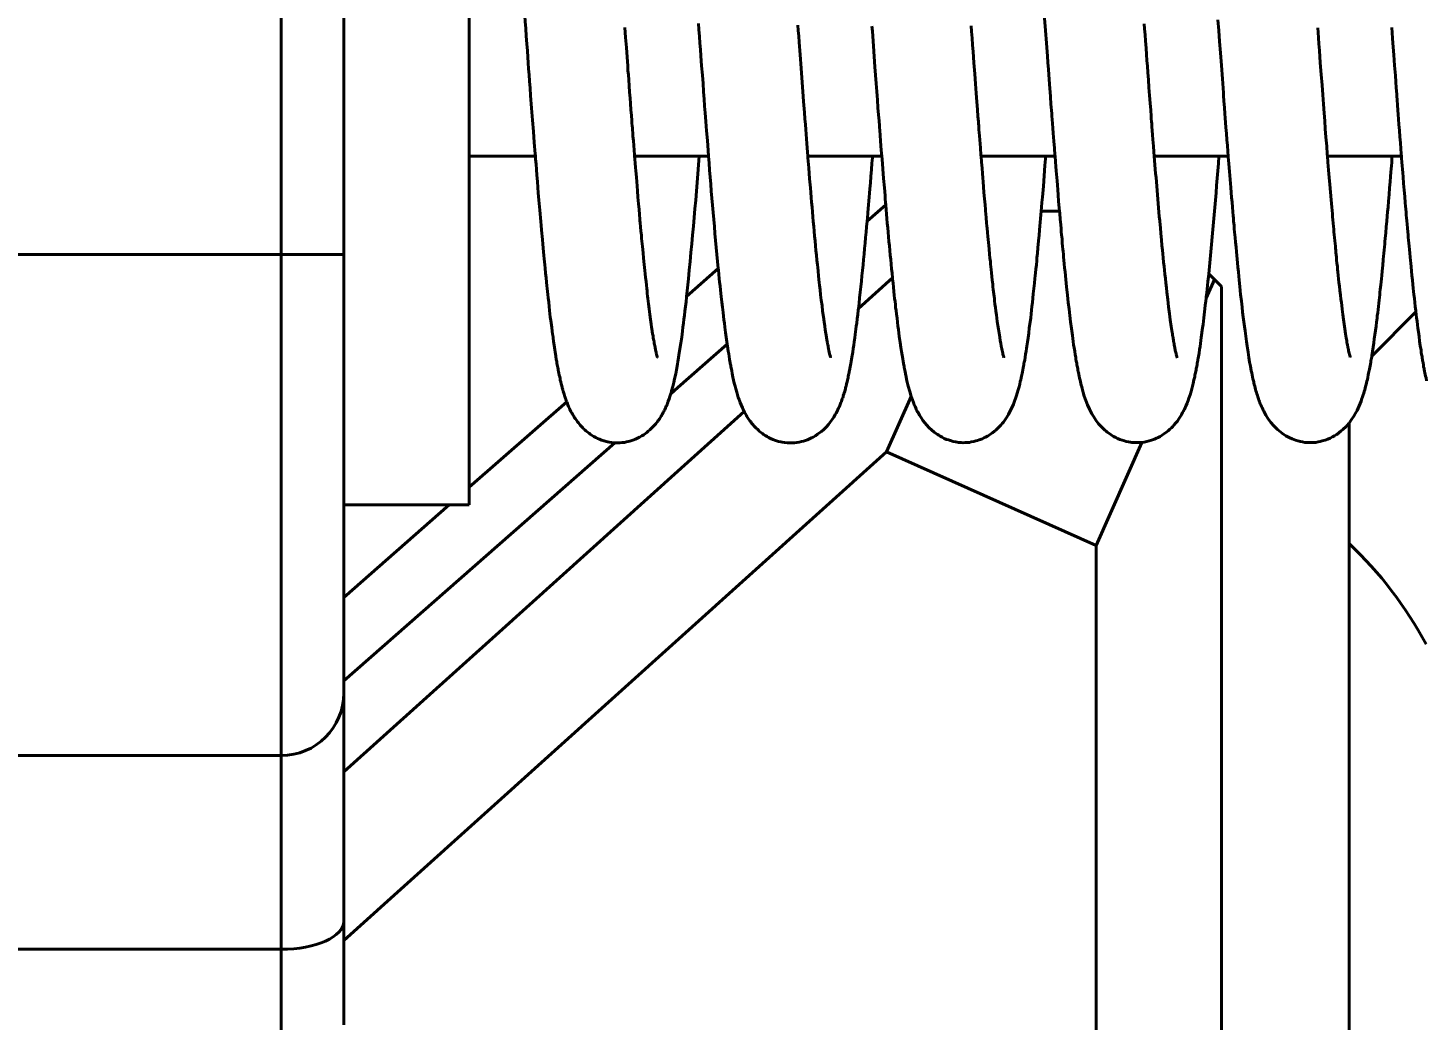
# Model space of a CAD drawing. Header units: millimetres. Extents: x 15 to 415, y 5 to 292.
# Drawn here: x 109.21 to 120.37, y 54.22 to 62.14 of the extents above; entities that cross this region are included whole.
import ezdxf

# ---------------------------------------------------------------- set-up
doc = ezdxf.new("R2010")
doc.units = ezdxf.units.MM
doc.layers.add('Annotations', color=7, linetype='Continuous')
doc.layers.add('Geometries', color=7, linetype='Continuous')
doc.styles.add('Shapr4', font='txt', dxfattribs={"height": 3.3495})
doc.dimstyles.new('ISO-25', dxfattribs={"dimtxt": 2.5, "dimasz": 2.5, "dimexe": 1.25, "dimexo": 0.625, "dimtad": 1, "dimtxsty": 'Standard', "dimcen": 2.5, "dimadec": 0, "dimazin": 0, "dimtfac": 1, "dimtmove": 0, "dimatfit": 3, "dimfxl": 1, "dimarcsym": 0})

# ---------------------------------------------------------------- blocks, each defined once
blk = doc.blocks.new('*D4')
at = {"layer": 'Annotations', "color": 0, "linetype": 'Continuous', "lineweight": 15}
for p, q in [((105.528, 147.764), (154.763, 147.764)), ((153.513, 145.264), (153.513, 25.74)), ((88.385, 23.24), (154.763, 23.24))]:
    blk.add_line(p, q, dxfattribs=at)
at = {"layer": 'Annotations', "color": 0}
for points in [[(153.929, 145.264), (153.096, 145.264), (153.513, 147.764)], [(153.096, 25.74), (153.929, 25.74), (153.513, 23.24)]]:
    blk.add_solid(points, dxfattribs=at)
at = {"layer": 'Defpoints', "color": 0}
for p in [(104.903, 147.764), (87.76, 23.24), (153.513, 23.24)]:
    blk.add_point(p, dxfattribs=at)
at = {"layer": 'Annotations', "color": 0, "lineweight": 15, "insert": (150.819, 80.807), "char_height": 3.3495, "attachment_point": 5, "rotation": 90, "style": 'Shapr4'}
blk.add_mtext('\\A1;124,52', dxfattribs=at)

msp = doc.modelspace()

# ---------------------------------------------------------------- linework, layer by layer
at = {"layer": 'Geometries', "linetype": 'Continuous', "lineweight": 40}
for p, q in [((111.234, 64.332), (111.234, 60.332)), ((111.734, 60.332), (111.734, 64.332)), ((112.734, 63.547), (112.734, 61.117)), ((112.734, 61.117), (113.263, 61.117)), ((112.734, 61.117), (112.734, 58.473)), ((114.055, 61.117), (114.571, 61.117)), ((114.571, 61.117), (114.645, 61.117)), ((115.438, 61.117), (115.954, 61.117)), ((115.954, 61.117), (116.028, 61.117)), ((116.821, 61.117), (117.337, 61.117)), ((117.337, 61.117), (117.411, 61.117)), ((118.203, 61.117), (118.72, 61.117)), ((118.72, 61.117), (118.794, 61.117)), ((119.586, 61.117), (120.103, 61.117)), ((120.103, 61.117), (120.177, 61.117)), ((115.911, 60.596), (116.06, 60.727)), ((117.301, 60.677), (117.447, 60.677)), ((111.234, 60.332), (108.234, 60.331)), ((111.234, 60.332), (111.234, 56.332)), ((111.234, 60.332), (111.734, 60.332)), ((111.734, 58.332), (111.734, 60.332)), ((114.723, 60.219), (114.47, 59.997)), ((118.638, 60.178), (118.684, 60.132)), ((115.842, 59.9), (116.114, 60.144)), ((118.684, 60.132), (118.617, 59.982)), ((118.684, 60.132), (118.74, 60.077)), ((118.74, 60.077), (118.74, 46.56)), ((119.94, 59.52), (120.292, 59.873)), ((114.794, 59.616), (114.401, 59.27)), ((114.343, 59.22), (114.401, 59.27)), ((113.513, 59.156), (112.734, 58.473)), ((116.066, 58.756), (116.263, 59.199)), ((114.401, 58.602), (114.93, 59.078)), ((119.759, 58.025), (119.759, 58.986)), ((111.734, 56.929), (113.897, 58.828)), ((118.105, 58.832), (117.74, 58.01)), ((116.066, 58.756), (111.734, 54.855)), ((117.74, 58.01), (116.066, 58.756)), ((114.401, 58.602), (112.975, 57.318)), ((112.734, 58.473), (112.734, 58.332)), ((111.734, 58.332), (112.574, 58.332)), ((112.574, 58.332), (111.734, 57.595)), ((111.734, 57.595), (111.734, 58.332)), ((112.574, 58.332), (112.734, 58.332)), ((117.74, 46.974), (117.74, 58.01)), ((119.759, 53.418), (119.759, 58.025)), ((111.734, 56.929), (111.734, 57.595)), ((111.734, 56.201), (112.975, 57.318)), ((111.734, 56.832), (111.734, 56.929)), ((111.734, 56.201), (111.734, 56.832)), ((107.734, 56.332), (111.234, 56.332)), ((111.234, 56.332), (111.234, 54.786)), ((111.734, 55.01), (111.734, 56.201)), ((111.734, 54.855), (111.734, 55.01)), ((111.734, 54.182), (111.734, 54.855)), ((111.234, 54.786), (108.022, 54.786)), ((111.234, 54.786), (111.234, 53.682))]:
    msp.add_line(p, q, dxfattribs=at)
at = {"layer": 'Geometries', "linetype": 'Continuous', "lineweight": 40, "flags": 128}
for points in [[(117.308, 62.488), (117.31, 62.465), (117.313, 62.424), (117.316, 62.385), (117.319, 62.348), (117.32, 62.329), (117.321, 62.317), (117.322, 62.308), (117.323, 62.294), (117.324, 62.274), (117.326, 62.249), (117.328, 62.217), (117.335, 62.119), (117.343, 62.018), (117.351, 61.914), (117.354, 61.864)], [(113.175, 62.278), (113.176, 62.261), (113.178, 62.237), (113.182, 62.191), (113.186, 62.136), (113.19, 62.073), (113.195, 62.013), (113.199, 61.957), (113.203, 61.906), (113.206, 61.861), (113.209, 61.814), (113.213, 61.766), (113.217, 61.715), (113.221, 61.659), (113.225, 61.6), (113.233, 61.499), (113.24, 61.404), (113.247, 61.313), (113.254, 61.225), (113.261, 61.136), (113.263, 61.117)], [(114.565, 62.176), (114.569, 62.127), (114.573, 62.072), (114.577, 62.019), (114.581, 61.967), (114.584, 61.918), (114.59, 61.837), (114.596, 61.762), (114.601, 61.695), (114.606, 61.633), (114.608, 61.597)], [(118.203, 61.117), (118.201, 61.15), (118.197, 61.196), (118.193, 61.249), (118.19, 61.286), (118.187, 61.321), (118.185, 61.349), (118.183, 61.373), (118.182, 61.392), (118.18, 61.413), (118.179, 61.436), (118.175, 61.483), (118.171, 61.538), (118.166, 61.599), (118.161, 61.665), (118.157, 61.726), (118.152, 61.783), (118.149, 61.834), (118.145, 61.88), (118.142, 61.927), (118.138, 61.978), (118.134, 62.036), (118.13, 62.084), (118.126, 62.132), (118.124, 62.171)], [(118.712, 62.203), (118.718, 62.12), (118.725, 62.032), (118.731, 61.94), (118.739, 61.84), (118.747, 61.734), (118.755, 61.621), (118.757, 61.597)], [(114.055, 61.117), (114.054, 61.127), (114.051, 61.163), (114.048, 61.2), (114.045, 61.238), (114.042, 61.275), (114.04, 61.302), (114.039, 61.323), (114.037, 61.341), (114.036, 61.359), (114.034, 61.379), (114.033, 61.402), (114.03, 61.441), (114.026, 61.486), (114.022, 61.537), (114.019, 61.58), (114.015, 61.627), (114.012, 61.677), (114.008, 61.725), (114.005, 61.765), (114.002, 61.8), (114, 61.836), (113.995, 61.906), (113.989, 61.983), (113.983, 62.062), (113.977, 62.142)], [(115.438, 61.117), (115.433, 61.183), (115.43, 61.218), (115.427, 61.254), (115.424, 61.291), (115.421, 61.328), (115.418, 61.369), (115.414, 61.415), (115.411, 61.465), (115.404, 61.552), (115.398, 61.631), (115.392, 61.705), (115.384, 61.819), (115.376, 61.926), (115.368, 62.027), (115.365, 62.073), (115.362, 62.118), (115.359, 62.162)], [(115.95, 62.153), (115.953, 62.113), (115.956, 62.073), (115.962, 61.994), (115.968, 61.911), (115.974, 61.828), (115.979, 61.762), (115.984, 61.696), (115.989, 61.631), (115.991, 61.597)], [(116.753, 62.001), (116.753, 62.004), (116.749, 62.059), (116.745, 62.111), (116.742, 62.156)], [(119.586, 61.117), (119.585, 61.133), (119.58, 61.195), (119.574, 61.267), (119.569, 61.334), (119.564, 61.397), (119.56, 61.46), (119.554, 61.53), (119.548, 61.605), (119.543, 61.684), (119.536, 61.769), (119.529, 61.861), (119.522, 61.96), (119.518, 62.013), (119.515, 62.061), (119.511, 62.104), (119.509, 62.141)], [(120.099, 62.143), (120.102, 62.101), (120.106, 62.059), (120.109, 62.018), (120.115, 61.926), (120.122, 61.841), (120.128, 61.759), (120.131, 61.71), (120.135, 61.661), (120.139, 61.612), (120.14, 61.596)], [(116.8, 61.376), (116.799, 61.393), (116.796, 61.434), (116.792, 61.488), (116.787, 61.549), (116.782, 61.619), (116.776, 61.694), (116.77, 61.774), (116.764, 61.86), (116.757, 61.951), (116.753, 62.001)], [(117.354, 61.864), (117.358, 61.808), (117.364, 61.727), (117.37, 61.655), (117.374, 61.596)], [(114.608, 61.597), (114.61, 61.573), (114.614, 61.516), (114.619, 61.462), (114.624, 61.394), (114.63, 61.318), (114.636, 61.24), (114.642, 61.16), (114.645, 61.117)], [(115.991, 61.597), (115.994, 61.566), (115.998, 61.503), (116.003, 61.446), (116.006, 61.398), (116.009, 61.357), (116.01, 61.348)], [(117.374, 61.596), (117.375, 61.589), (117.379, 61.532), (117.381, 61.506), (117.383, 61.481), (117.385, 61.457), (117.386, 61.435), (117.388, 61.409), (117.391, 61.377), (117.394, 61.34), (117.397, 61.299), (117.402, 61.237), (117.406, 61.179), (117.41, 61.123), (117.411, 61.117)], [(118.757, 61.597), (118.76, 61.558), (118.764, 61.503), (118.768, 61.457), (118.77, 61.419), (118.773, 61.385), (118.776, 61.345), (118.78, 61.297), (118.784, 61.247), (118.787, 61.2), (118.791, 61.154), (118.794, 61.117)], [(120.14, 61.596), (120.142, 61.565), (120.145, 61.522), (120.148, 61.484), (120.151, 61.448), (120.154, 61.412), (120.157, 61.369), (120.161, 61.321), (120.165, 61.271), (120.168, 61.222), (120.172, 61.175), (120.175, 61.137), (120.177, 61.117)], [(116.01, 61.348), (116.012, 61.321), (116.015, 61.283), (116.019, 61.237), (116.024, 61.163), (116.028, 61.117)], [(116.821, 61.117), (116.82, 61.124), (116.815, 61.183), (116.81, 61.246), (116.808, 61.279), (116.806, 61.306), (116.804, 61.327), (116.803, 61.342), (116.802, 61.358), (116.8, 61.376)], [(113.263, 61.117), (113.264, 61.093), (113.268, 61.051), (113.271, 61.009), (113.275, 60.964), (113.279, 60.914), (113.283, 60.867), (113.286, 60.824), (113.289, 60.793), (113.291, 60.765), (113.294, 60.738), (113.296, 60.711), (113.298, 60.684), (113.3, 60.656), (113.303, 60.624), (113.306, 60.594), (113.309, 60.562), (113.312, 60.528), (113.314, 60.5), (113.316, 60.477), (113.319, 60.449), (113.322, 60.417), (113.325, 60.382), (113.328, 60.352), (113.331, 60.323), (113.333, 60.296), (113.335, 60.273), (113.338, 60.25), (113.34, 60.223), (113.344, 60.182), (113.348, 60.145), (113.352, 60.111), (113.355, 60.081), (113.357, 60.059), (113.359, 60.037), (113.362, 60.013), (113.365, 59.986), (113.369, 59.95), (113.373, 59.916), (113.376, 59.885), (113.379, 59.858), (113.382, 59.832), (113.386, 59.805), (113.393, 59.748), (113.4, 59.693), (113.401, 59.69)], [(114.098, 60.603), (114.097, 60.613), (114.094, 60.65), (114.091, 60.69), (114.087, 60.736), (114.082, 60.788), (114.078, 60.84), (114.075, 60.877), (114.072, 60.913), (114.069, 60.946), (114.067, 60.974), (114.065, 60.999), (114.062, 61.026), (114.06, 61.059), (114.057, 61.092), (114.055, 61.117)], [(115.459, 60.864), (115.456, 60.888), (115.452, 60.936), (115.445, 61.022), (115.439, 61.103), (115.438, 61.117)], [(115.911, 60.597), (115.913, 60.622), (115.917, 60.663), (115.92, 60.698), (115.923, 60.729), (115.925, 60.759), (115.928, 60.789), (115.93, 60.821), (115.933, 60.855), (115.937, 60.902), (115.941, 60.955), (115.946, 61.009), (115.95, 61.059), (115.953, 61.104), (115.954, 61.117)], [(116.028, 61.117), (116.03, 61.091), (116.036, 61.016), (116.043, 60.937), (116.049, 60.864), (116.054, 60.802), (116.056, 60.776), (116.058, 60.747), (116.06, 60.727)], [(116.857, 60.676), (116.856, 60.69), (116.853, 60.729), (116.849, 60.775), (116.844, 60.826), (116.841, 60.872), (116.837, 60.911), (116.835, 60.942), (116.832, 60.977), (116.829, 61.019), (116.824, 61.069), (116.821, 61.117)], [(117.301, 60.677), (117.304, 60.709), (117.307, 60.747), (117.311, 60.789), (117.318, 60.877), (117.324, 60.958), (117.331, 61.041), (117.335, 61.094), (117.337, 61.116)], [(117.411, 61.117), (117.415, 61.071), (117.418, 61.033), (117.42, 61), (117.423, 60.972), (117.425, 60.947), (117.427, 60.919), (117.43, 60.885), (117.433, 60.848), (117.436, 60.807), (117.44, 60.754), (117.445, 60.704), (117.447, 60.676)], [(118.794, 61.117), (118.794, 61.111), (118.799, 61.054), (118.804, 60.995), (118.809, 60.93), (118.814, 60.867), (118.817, 60.827), (118.821, 60.787), (118.824, 60.748), (118.827, 60.708), (118.83, 60.671), (118.833, 60.64), (118.835, 60.62), (118.837, 60.595), (118.84, 60.566), (118.842, 60.535), (118.845, 60.509), (118.847, 60.488), (118.849, 60.466), (118.852, 60.429), (118.856, 60.389), (118.859, 60.353), (118.862, 60.322), (118.865, 60.294), (118.867, 60.266), (118.871, 60.231), (118.875, 60.192), (118.878, 60.157), (118.881, 60.128), (118.884, 60.101), (118.887, 60.075), (118.89, 60.045), (118.893, 60.013), (118.9, 59.958), (118.905, 59.912), (118.909, 59.872), (118.914, 59.832), (118.919, 59.793), (118.923, 59.757), (118.928, 59.721), (118.934, 59.68), (118.939, 59.638), (118.945, 59.599), (118.952, 59.551), (118.959, 59.508), (118.965, 59.472), (118.971, 59.441), (118.978, 59.403), (118.981, 59.388), (118.984, 59.371), (118.988, 59.354), (118.991, 59.339), (118.993, 59.33), (118.995, 59.322), (118.997, 59.315), (118.999, 59.307), (119.002, 59.295), (119.005, 59.28), (119.009, 59.267), (119.012, 59.255), (119.015, 59.243), (119.019, 59.231), (119.022, 59.219), (119.027, 59.205), (119.03, 59.195), (119.033, 59.187), (119.035, 59.179), (119.039, 59.17), (119.043, 59.158), (119.047, 59.147), (119.05, 59.14), (119.054, 59.131), (119.059, 59.118), (119.064, 59.109), (119.069, 59.098), (119.073, 59.089), (119.077, 59.081), (119.095, 59.048), (119.113, 59.021), (119.135, 58.99), (119.157, 58.964), (119.17, 58.951), (119.187, 58.934), (119.2, 58.924), (119.215, 58.912), (119.227, 58.902), (119.239, 58.894), (119.255, 58.885), (119.271, 58.875), (119.286, 58.868), (119.304, 58.86), (119.318, 58.854), (119.332, 58.849), (119.35, 58.843), (119.37, 58.838), (119.388, 58.835), (119.405, 58.832), (119.42, 58.831), (119.433, 58.83), (119.45, 58.83), (119.465, 58.83), (119.477, 58.831), (119.492, 58.832), (119.512, 58.835), (119.528, 58.839), (119.545, 58.843), (119.569, 58.85), (119.59, 58.858), (119.607, 58.866), (119.626, 58.876), (119.643, 58.885), (119.657, 58.894), (119.668, 58.901), (119.68, 58.91), (119.696, 58.923), (119.709, 58.934), (119.735, 58.959), (119.758, 58.985), (119.759, 58.986)], [(119.768, 59.511), (119.768, 59.512), (119.767, 59.514), (119.766, 59.519), (119.764, 59.525), (119.762, 59.533), (119.759, 59.544), (119.757, 59.553), (119.755, 59.565), (119.754, 59.568), (119.753, 59.573), (119.751, 59.58), (119.75, 59.586), (119.749, 59.591), (119.749, 59.595), (119.748, 59.599), (119.747, 59.603), (119.746, 59.61), (119.744, 59.619), (119.742, 59.628), (119.741, 59.635), (119.74, 59.642), (119.736, 59.666), (119.731, 59.699), (119.725, 59.737), (119.719, 59.774), (119.714, 59.812), (119.709, 59.853), (119.703, 59.895), (119.7, 59.923), (119.697, 59.948), (119.693, 59.976), (119.689, 60.008), (119.685, 60.043), (119.682, 60.078), (119.678, 60.108), (119.675, 60.137), (119.672, 60.164), (119.669, 60.193), (119.667, 60.212), (119.665, 60.235), (119.662, 60.261), (119.659, 60.287), (119.657, 60.31), (119.655, 60.329), (119.654, 60.346), (119.652, 60.364), (119.65, 60.381), (119.649, 60.398), (119.647, 60.418), (119.644, 60.441), (119.642, 60.466), (119.64, 60.489), (119.638, 60.513), (119.636, 60.533), (119.634, 60.555), (119.632, 60.581), (119.629, 60.608), (119.627, 60.633), (119.625, 60.655), (119.62, 60.708), (119.615, 60.768), (119.61, 60.829), (119.605, 60.891), (119.6, 60.947), (119.595, 61.004), (119.59, 61.068), (119.586, 61.117)], [(119.94, 59.52), (119.941, 59.526), (119.943, 59.539), (119.945, 59.556), (119.951, 59.592), (119.956, 59.625), (119.96, 59.658), (119.965, 59.691), (119.969, 59.726), (119.974, 59.76), (119.978, 59.792), (119.982, 59.823), (119.984, 59.843), (119.987, 59.866), (119.99, 59.891), (119.993, 59.917), (119.996, 59.943), (119.998, 59.966), (120.001, 59.989), (120.003, 60.01), (120.005, 60.031), (120.008, 60.053), (120.01, 60.071), (120.012, 60.09), (120.014, 60.112), (120.017, 60.138), (120.019, 60.165), (120.022, 60.197), (120.025, 60.222), (120.027, 60.245), (120.029, 60.259), (120.03, 60.275), (120.032, 60.293), (120.034, 60.315), (120.037, 60.341), (120.039, 60.367), (120.041, 60.393), (120.043, 60.415), (120.045, 60.435), (120.047, 60.458), (120.052, 60.504), (120.056, 60.551), (120.06, 60.596), (120.063, 60.636), (120.066, 60.671), (120.07, 60.709), (120.073, 60.756), (120.078, 60.81), (120.082, 60.864), (120.086, 60.912), (120.09, 60.954), (120.093, 60.988), (120.095, 61.016), (120.097, 61.04), (120.099, 61.066), (120.101, 61.098), (120.103, 61.116)], [(120.177, 61.117), (120.178, 61.1), (120.181, 61.067), (120.183, 61.038), (120.185, 61.013), (120.187, 60.984), (120.19, 60.95), (120.194, 60.897), (120.199, 60.844), (120.203, 60.793), (120.207, 60.744), (120.209, 60.717), (120.212, 60.692), (120.214, 60.668), (120.215, 60.646), (120.217, 60.625), (120.219, 60.601), (120.222, 60.573), (120.225, 60.542), (120.227, 60.512), (120.23, 60.487), (120.231, 60.467), (120.233, 60.446), (120.235, 60.423), (120.238, 60.398), (120.24, 60.371), (120.243, 60.341), (120.246, 60.31), (120.249, 60.283), (120.251, 60.261), (120.254, 60.232), (120.257, 60.199), (120.26, 60.164), (120.264, 60.127), (120.268, 60.093), (120.271, 60.063), (120.274, 60.037), (120.276, 60.011), (120.28, 59.98), (120.283, 59.947), (120.287, 59.915), (120.291, 59.881), (120.292, 59.872)], [(116.868, 60.557), (116.865, 60.585), (116.862, 60.624), (116.859, 60.656), (116.857, 60.676)], [(117.147, 59.376), (117.149, 59.382), (117.151, 59.396), (117.154, 59.411), (117.157, 59.426), (117.16, 59.44), (117.162, 59.451), (117.163, 59.46), (117.166, 59.473), (117.169, 59.489), (117.172, 59.512), (117.176, 59.536), (117.18, 59.56), (117.183, 59.581), (117.186, 59.599), (117.191, 59.631), (117.196, 59.666), (117.201, 59.704), (117.206, 59.746), (117.212, 59.792), (117.217, 59.827), (117.22, 59.858), (117.224, 59.887), (117.227, 59.917), (117.231, 59.949), (117.234, 59.982), (117.238, 60.018), (117.243, 60.06), (117.247, 60.103), (117.251, 60.139), (117.253, 60.162), (117.256, 60.186), (117.259, 60.215), (117.262, 60.249), (117.265, 60.28), (117.267, 60.306), (117.269, 60.323), (117.271, 60.339), (117.272, 60.355), (117.274, 60.37), (117.275, 60.388), (117.277, 60.411), (117.28, 60.441), (117.284, 60.485), (117.288, 60.525), (117.291, 60.559), (117.293, 60.588), (117.296, 60.619), (117.298, 60.647), (117.301, 60.676), (117.301, 60.677)], [(117.447, 60.676), (117.449, 60.658), (117.453, 60.613), (117.457, 60.567), (117.459, 60.538), (117.461, 60.513), (117.464, 60.488), (117.467, 60.455), (117.469, 60.425), (117.472, 60.396), (117.474, 60.373), (117.476, 60.354), (117.478, 60.333), (117.48, 60.31), (117.482, 60.286), (117.485, 60.258), (117.488, 60.226), (117.491, 60.194), (117.498, 60.133), (117.504, 60.074), (117.511, 60.006), (117.517, 59.949), (117.523, 59.896), (117.53, 59.844), (117.536, 59.794), (117.543, 59.74), (117.55, 59.685), (117.557, 59.637), (117.56, 59.611), (117.564, 59.586), (117.568, 59.56), (117.573, 59.531), (117.576, 59.513), (117.578, 59.496), (117.581, 59.479), (117.584, 59.464), (117.586, 59.451), (117.588, 59.44), (117.59, 59.431), (117.592, 59.42), (117.594, 59.409), (117.596, 59.397), (117.598, 59.388), (117.6, 59.381), (117.6, 59.377)], [(114.191, 59.751), (114.188, 59.775), (114.182, 59.812), (114.177, 59.853), (114.171, 59.898), (114.166, 59.938), (114.161, 59.979), (114.159, 59.999), (114.156, 60.02), (114.154, 60.04), (114.152, 60.06), (114.149, 60.086), (114.146, 60.117), (114.142, 60.147), (114.139, 60.177), (114.136, 60.204), (114.134, 60.228), (114.132, 60.251), (114.129, 60.275), (114.126, 60.305), (114.123, 60.341), (114.12, 60.37), (114.117, 60.395), (114.116, 60.416), (114.114, 60.437), (114.111, 60.46), (114.109, 60.485), (114.106, 60.517), (114.103, 60.552), (114.1, 60.585), (114.098, 60.603)], [(117.003, 59.51), (117.003, 59.51), (117.002, 59.512), (117.001, 59.516), (117, 59.521), (116.998, 59.529), (116.995, 59.537), (116.994, 59.545), (116.992, 59.554), (116.989, 59.566), (116.986, 59.579), (116.982, 59.599), (116.978, 59.623), (116.974, 59.643), (116.97, 59.671), (116.964, 59.703), (116.959, 59.736), (116.955, 59.765), (116.95, 59.797), (116.947, 59.822), (116.943, 59.85), (116.939, 59.88), (116.936, 59.909), (116.932, 59.936), (116.929, 59.961), (116.927, 59.979), (116.925, 59.997), (116.923, 60.016), (116.921, 60.034), (116.918, 60.052), (116.916, 60.072), (116.914, 60.095), (116.91, 60.126), (116.907, 60.156), (116.904, 60.185), (116.901, 60.211), (116.899, 60.233), (116.897, 60.254), (116.895, 60.276), (116.892, 60.303), (116.889, 60.335), (116.885, 60.373), (116.882, 60.403), (116.88, 60.427), (116.878, 60.451), (116.875, 60.476), (116.873, 60.506), (116.869, 60.541), (116.868, 60.557)], [(118.385, 59.51), (118.385, 59.51), (118.385, 59.51), (118.384, 59.512), (118.384, 59.515), (118.383, 59.519), (118.381, 59.524), (118.38, 59.529), (118.379, 59.534), (118.377, 59.541), (118.375, 59.549), (118.373, 59.558), (118.371, 59.566), (118.37, 59.574), (118.368, 59.581), (118.367, 59.588), (118.365, 59.598), (118.363, 59.609), (118.361, 59.619), (118.359, 59.63), (118.357, 59.639), (118.356, 59.649), (118.354, 59.659), (118.353, 59.667), (118.351, 59.678), (118.349, 59.688), (118.348, 59.699), (118.346, 59.709), (118.339, 59.757), (118.331, 59.811), (118.325, 59.859), (118.318, 59.913), (118.311, 59.972), (118.304, 60.03), (118.3, 60.066), (118.296, 60.104), (118.292, 60.141), (118.288, 60.175), (118.285, 60.207), (118.282, 60.236), (118.278, 60.27), (118.275, 60.304), (118.272, 60.336), (118.269, 60.366), (118.265, 60.403), (118.261, 60.449), (118.256, 60.5), (118.252, 60.545), (118.25, 60.567)], [(114.723, 60.219), (114.724, 60.209), (114.728, 60.171), (114.731, 60.14), (114.734, 60.111), (114.737, 60.081), (114.741, 60.047), (114.747, 59.996), (114.752, 59.95), (114.756, 59.91), (114.761, 59.868), (114.765, 59.838), (114.768, 59.81), (114.772, 59.782), (114.775, 59.751), (114.781, 59.71), (114.786, 59.671), (114.791, 59.635), (114.794, 59.616)], [(115.587, 59.67), (115.586, 59.672), (115.581, 59.702), (115.577, 59.73), (115.573, 59.76), (115.568, 59.795), (115.562, 59.835), (115.556, 59.88), (115.551, 59.924), (115.545, 59.968), (115.54, 60.01), (115.536, 60.048), (115.532, 60.087), (115.529, 60.109), (115.527, 60.132), (115.524, 60.162), (115.52, 60.197), (115.517, 60.227), (115.515, 60.249)], [(118.617, 59.982), (118.619, 59.994), (118.622, 60.026), (118.625, 60.054), (118.628, 60.085), (118.632, 60.116), (118.636, 60.153), (118.638, 60.178)], [(116.114, 60.145), (116.115, 60.135), (116.118, 60.102), (116.121, 60.07), (116.125, 60.036), (116.128, 60.007), (116.131, 59.981), (116.134, 59.956), (116.137, 59.931), (116.139, 59.908), (116.142, 59.883), (116.146, 59.854), (116.15, 59.822), (116.154, 59.79), (116.157, 59.76), (116.161, 59.732), (116.168, 59.678), (116.175, 59.63), (116.181, 59.589), (116.186, 59.557), (116.191, 59.527), (116.193, 59.514), (116.196, 59.497), (116.199, 59.479), (116.202, 59.462), (116.204, 59.449), (116.206, 59.439), (116.208, 59.43), (116.209, 59.42), (116.211, 59.409), (116.214, 59.396), (116.217, 59.382), (116.218, 59.376)], [(114.401, 59.477), (114.403, 59.491), (114.409, 59.528), (114.417, 59.578), (114.424, 59.624), (114.431, 59.671), (114.437, 59.72), (114.441, 59.752), (114.445, 59.783), (114.449, 59.814), (114.453, 59.845), (114.457, 59.878), (114.461, 59.915), (114.466, 59.954), (114.47, 59.991), (114.47, 59.997)], [(118.436, 59.08), (118.44, 59.089), (118.444, 59.098), (118.449, 59.107), (118.453, 59.116), (118.458, 59.127), (118.465, 59.145), (118.469, 59.154), (118.473, 59.167), (118.48, 59.184), (118.485, 59.199), (118.489, 59.211), (118.497, 59.238), (118.505, 59.269), (118.514, 59.302), (118.52, 59.33), (118.522, 59.338), (118.524, 59.346), (118.526, 59.355), (118.528, 59.367), (118.531, 59.378), (118.533, 59.388), (118.535, 59.399), (118.537, 59.409), (118.539, 59.422), (118.542, 59.437), (118.545, 59.453), (118.547, 59.465), (118.549, 59.475), (118.55, 59.484), (118.552, 59.494), (118.554, 59.505), (118.556, 59.518), (118.561, 59.545), (118.565, 59.572), (118.569, 59.598), (118.579, 59.67), (118.589, 59.746), (118.593, 59.772), (118.596, 59.799), (118.599, 59.825), (118.602, 59.849), (118.605, 59.873), (118.608, 59.898), (118.611, 59.927), (118.615, 59.96), (118.617, 59.982)], [(115.765, 59.377), (115.766, 59.381), (115.767, 59.389), (115.769, 59.398), (115.771, 59.406), (115.776, 59.434), (115.781, 59.46), (115.784, 59.477), (115.787, 59.496), (115.791, 59.524), (115.796, 59.553), (115.8, 59.58), (115.804, 59.607), (115.808, 59.635), (115.813, 59.666), (115.816, 59.692), (115.819, 59.715), (115.822, 59.736), (115.825, 59.759), (115.828, 59.784), (115.833, 59.818), (115.837, 59.853), (115.841, 59.886), (115.842, 59.9)], [(120.292, 59.872), (120.295, 59.852), (120.298, 59.826), (120.301, 59.799), (120.304, 59.771), (120.308, 59.742), (120.312, 59.714), (120.317, 59.676), (120.322, 59.639), (120.327, 59.603), (120.333, 59.567), (120.335, 59.55), (120.338, 59.533), (120.341, 59.517), (120.343, 59.503), (120.345, 59.492), (120.346, 59.484), (120.347, 59.476), (120.349, 59.466), (120.352, 59.452), (120.354, 59.436), (120.357, 59.422), (120.359, 59.412), (120.361, 59.404), (120.362, 59.397), (120.364, 59.388), (120.367, 59.374), (120.37, 59.36), (120.373, 59.346), (120.378, 59.322)], [(114.237, 59.511), (114.237, 59.511), (114.236, 59.512), (114.235, 59.516), (114.234, 59.521), (114.232, 59.526), (114.231, 59.532), (114.229, 59.538), (114.228, 59.545), (114.226, 59.551), (114.224, 59.56), (114.222, 59.57), (114.221, 59.577), (114.22, 59.583), (114.218, 59.591), (114.216, 59.601), (114.214, 59.613), (114.212, 59.621), (114.211, 59.627), (114.21, 59.631), (114.21, 59.636), (114.209, 59.641), (114.208, 59.646), (114.207, 59.652), (114.204, 59.666), (114.202, 59.681), (114.199, 59.698), (114.193, 59.737), (114.191, 59.751)], [(113.401, 59.69), (113.408, 59.64), (113.415, 59.589), (113.423, 59.535), (113.425, 59.523), (113.427, 59.512), (113.429, 59.502), (113.43, 59.494), (113.432, 59.485), (113.433, 59.476), (113.435, 59.464), (113.438, 59.45), (113.442, 59.429), (113.444, 59.416), (113.446, 59.408), (113.448, 59.397), (113.451, 59.383), (113.454, 59.367), (113.457, 59.354), (113.46, 59.341), (113.462, 59.329), (113.466, 59.315), (113.469, 59.299), (113.473, 59.284), (113.477, 59.271), (113.478, 59.265), (113.48, 59.259), (113.481, 59.253), (113.483, 59.247), (113.484, 59.243), (113.485, 59.239), (113.487, 59.233), (113.489, 59.225), (113.492, 59.217), (113.495, 59.207), (113.499, 59.196), (113.502, 59.185), (113.506, 59.175), (113.509, 59.167), (113.512, 59.158), (113.513, 59.156)], [(114.794, 59.616), (114.797, 59.599), (114.803, 59.559), (114.806, 59.538), (114.809, 59.517), (114.813, 59.496), (114.816, 59.478), (114.818, 59.468), (114.819, 59.46), (114.82, 59.453), (114.822, 59.446), (114.823, 59.437), (114.83, 59.403), (114.834, 59.382), (114.84, 59.353), (114.845, 59.328), (114.851, 59.304), (114.857, 59.281), (114.863, 59.259), (114.87, 59.232), (114.877, 59.211), (114.883, 59.19), (114.889, 59.173), (114.898, 59.15), (114.905, 59.132), (114.916, 59.107), (114.921, 59.095), (114.926, 59.084), (114.93, 59.078)], [(115.62, 59.509), (115.62, 59.51), (115.619, 59.512), (115.618, 59.516), (115.616, 59.522), (115.614, 59.53), (115.612, 59.539), (115.609, 59.551), (115.606, 59.564), (115.605, 59.57), (115.604, 59.574), (115.604, 59.578), (115.603, 59.583), (115.601, 59.589), (115.6, 59.596), (115.599, 59.603), (115.597, 59.61), (115.596, 59.616), (115.595, 59.622), (115.594, 59.628), (115.593, 59.635), (115.587, 59.67)], [(119.759, 58.986), (119.779, 59.014), (119.796, 59.04), (119.811, 59.064), (119.822, 59.086), (119.831, 59.105), (119.84, 59.124), (119.847, 59.142), (119.855, 59.161), (119.859, 59.174), (119.867, 59.196), (119.872, 59.212), (119.876, 59.225), (119.88, 59.237), (119.884, 59.251), (119.888, 59.265), (119.891, 59.279), (119.895, 59.293), (119.898, 59.306), (119.901, 59.32), (119.905, 59.334), (119.908, 59.35), (119.912, 59.37), (119.915, 59.383), (119.917, 59.394), (119.919, 59.405), (119.922, 59.417), (119.924, 59.43), (119.926, 59.442), (119.929, 59.457), (119.931, 59.471), (119.933, 59.483), (119.935, 59.493), (119.937, 59.503), (119.939, 59.514), (119.94, 59.52)], [(114.344, 59.22), (114.346, 59.228), (114.35, 59.242), (114.359, 59.278), (114.367, 59.309), (114.374, 59.34), (114.383, 59.38), (114.389, 59.411), (114.397, 59.456), (114.401, 59.477)], [(114.93, 59.078), (114.932, 59.073), (114.94, 59.059), (114.947, 59.047), (114.951, 59.039), (114.956, 59.031), (114.962, 59.023), (114.968, 59.014), (114.974, 59.005), (114.982, 58.995), (114.989, 58.985), (114.995, 58.978), (115.001, 58.971), (115.008, 58.963), (115.015, 58.955), (115.025, 58.945), (115.035, 58.936), (115.043, 58.929), (115.05, 58.922), (115.06, 58.914), (115.069, 58.907), (115.077, 58.902), (115.085, 58.895), (115.098, 58.887), (115.112, 58.879), (115.124, 58.872), (115.139, 58.864), (115.158, 58.856), (115.181, 58.847), (115.204, 58.84), (115.222, 58.836), (115.234, 58.833), (115.252, 58.83), (115.273, 58.828), (115.293, 58.827), (115.305, 58.827), (115.318, 58.827), (115.332, 58.828), (115.35, 58.83), (115.369, 58.834), (115.387, 58.838), (115.403, 58.842), (115.418, 58.847), (115.435, 58.853), (115.452, 58.86), (115.466, 58.867), (115.48, 58.874), (115.498, 58.885), (115.515, 58.896), (115.526, 58.904), (115.546, 58.919), (115.565, 58.935), (115.587, 58.957), (115.602, 58.975), (115.616, 58.992), (115.633, 59.014), (115.645, 59.033), (115.651, 59.043), (115.657, 59.054), (115.663, 59.064), (115.67, 59.076), (115.674, 59.085), (115.678, 59.094), (115.684, 59.105), (115.688, 59.114), (115.692, 59.125), (115.696, 59.135), (115.699, 59.141), (115.702, 59.149), (115.706, 59.159), (115.71, 59.171), (115.713, 59.18), (115.716, 59.188), (115.719, 59.196), (115.721, 59.205), (115.725, 59.216), (115.728, 59.227), (115.732, 59.239), (115.735, 59.251), (115.738, 59.26), (115.739, 59.267), (115.741, 59.274), (115.743, 59.28), (115.744, 59.286), (115.746, 59.292), (115.747, 59.299), (115.751, 59.315), (115.754, 59.327), (115.757, 59.339), (115.759, 59.348), (115.761, 59.358), (115.763, 59.37), (115.765, 59.377)], [(116.218, 59.376), (116.219, 59.369), (116.229, 59.324), (116.24, 59.281), (116.251, 59.239), (116.263, 59.199)], [(116.263, 59.199), (116.265, 59.192), (116.281, 59.15), (116.284, 59.141), (116.288, 59.132), (116.294, 59.119), (116.299, 59.107), (116.304, 59.095), (116.309, 59.086), (116.312, 59.079), (116.318, 59.069), (116.323, 59.059), (116.329, 59.05), (116.334, 59.041), (116.339, 59.032), (116.345, 59.024), (116.357, 59.006), (116.371, 58.988), (116.386, 58.971), (116.407, 58.948), (116.425, 58.931), (116.446, 58.913), (116.472, 58.895), (116.483, 58.888), (116.494, 58.881), (116.509, 58.873), (116.527, 58.864), (116.545, 58.856), (116.561, 58.851), (116.576, 58.846), (116.598, 58.84), (116.619, 58.835), (116.641, 58.832), (116.662, 58.83), (116.677, 58.829), (116.694, 58.83), (116.712, 58.831), (116.728, 58.832), (116.743, 58.835), (116.762, 58.839), (116.778, 58.843), (116.793, 58.847), (116.805, 58.851), (116.814, 58.854), (116.822, 58.857), (116.831, 58.861), (116.843, 58.867), (116.856, 58.873), (116.871, 58.881), (116.885, 58.89), (116.898, 58.899), (116.912, 58.908), (116.927, 58.92), (116.938, 58.929), (116.954, 58.944), (116.965, 58.955), (116.978, 58.97), (116.989, 58.982), (116.999, 58.994), (117.02, 59.024), (117.039, 59.054), (117.054, 59.083), (117.068, 59.112), (117.079, 59.138), (117.088, 59.161), (117.098, 59.189), (117.104, 59.207), (117.11, 59.225), (117.118, 59.251), (117.124, 59.274), (117.129, 59.296), (117.134, 59.317), (117.137, 59.33), (117.141, 59.346), (117.144, 59.36), (117.146, 59.371), (117.147, 59.376)], [(117.6, 59.377), (117.601, 59.374), (117.604, 59.359), (117.607, 59.343), (117.611, 59.329), (117.614, 59.314), (117.617, 59.301), (117.62, 59.288), (117.624, 59.275), (117.627, 59.262), (117.636, 59.231), (117.645, 59.201), (117.657, 59.166), (117.67, 59.132), (117.686, 59.098), (117.706, 59.059), (117.72, 59.035), (117.738, 59.009), (117.759, 58.981), (117.769, 58.97), (117.777, 58.961), (117.786, 58.952), (117.793, 58.945), (117.801, 58.937), (117.81, 58.929), (117.816, 58.924), (117.828, 58.914), (117.842, 58.904), (117.859, 58.892), (117.879, 58.88), (117.896, 58.871), (117.91, 58.864), (117.929, 58.856), (117.948, 58.849), (117.965, 58.844), (117.978, 58.84), (117.999, 58.836), (118.013, 58.833), (118.025, 58.832), (118.04, 58.83), (118.057, 58.83), (118.074, 58.83), (118.09, 58.83), (118.104, 58.832), (118.105, 58.832)], [(113.513, 59.156), (113.518, 59.143), (113.523, 59.13), (113.528, 59.119), (113.534, 59.105), (113.539, 59.095), (113.547, 59.079), (113.554, 59.066), (113.558, 59.059), (113.562, 59.051), (113.569, 59.04), (113.575, 59.029), (113.583, 59.019), (113.59, 59.008), (113.598, 58.997), (113.606, 58.987), (113.615, 58.976), (113.621, 58.969), (113.63, 58.959), (113.641, 58.947), (113.651, 58.938), (113.658, 58.931), (113.665, 58.925), (113.675, 58.917), (113.684, 58.91), (113.692, 58.904), (113.7, 58.898), (113.712, 58.89), (113.73, 58.879), (113.746, 58.87), (113.759, 58.864), (113.775, 58.857), (113.792, 58.85), (113.811, 58.844), (113.827, 58.839), (113.841, 58.836), (113.852, 58.834), (113.87, 58.831), (113.888, 58.829), (113.898, 58.828)], [(113.898, 58.828), (113.902, 58.828), (113.915, 58.828), (113.937, 58.828), (113.957, 58.83), (113.973, 58.832), (113.99, 58.835), (114.003, 58.838), (114.018, 58.842), (114.04, 58.849), (114.062, 58.858), (114.079, 58.865), (114.094, 58.873), (114.112, 58.883), (114.128, 58.893), (114.142, 58.903), (114.153, 58.911), (114.164, 58.92), (114.177, 58.931), (114.191, 58.944), (114.199, 58.952), (114.206, 58.96), (114.215, 58.969), (114.224, 58.98), (114.239, 58.999), (114.241, 59.002), (114.244, 59.006), (114.247, 59.01), (114.248, 59.012), (114.25, 59.015), (114.253, 59.019), (114.259, 59.028), (114.267, 59.041), (114.271, 59.047), (114.275, 59.054), (114.278, 59.06), (114.283, 59.069), (114.288, 59.078), (114.292, 59.086), (114.296, 59.094), (114.298, 59.1), (114.301, 59.106), (114.305, 59.115), (114.308, 59.121), (114.311, 59.127), (114.314, 59.135), (114.317, 59.144), (114.32, 59.15), (114.324, 59.162), (114.33, 59.178), (114.337, 59.198), (114.342, 59.214), (114.344, 59.22)], [(118.105, 58.832), (118.122, 58.834), (118.143, 58.838), (118.164, 58.843), (118.181, 58.849), (118.205, 58.858), (118.222, 58.865), (118.235, 58.872), (118.25, 58.88), (118.267, 58.889), (118.281, 58.899), (118.294, 58.908), (118.305, 58.916), (118.315, 58.924), (118.328, 58.936), (118.342, 58.949), (118.351, 58.959), (118.359, 58.968), (118.374, 58.984), (118.388, 59.002), (118.4, 59.02), (118.411, 59.036), (118.42, 59.051), (118.424, 59.059), (118.43, 59.069), (118.436, 59.08), (118.436, 59.08)]]:
    msp.add_lwpolyline(points, dxfattribs=at)
at = {"layer": 'Geometries', "linetype": 'Continuous', "lineweight": 40}
for centre, radius, start, end in [((74.316, 64.185), 40.372, 354.0448, 355.641), ((163.14, 64.88), 48.641, 184.4372, 185.4987), ((172.785, 65.446), 54.753, 184.5352, 185.1127), ((73.33, 64.605), 45.524, 354.4192, 355.6052), ((151.549, 63.847), 36.214, 184.726, 185.7035), ((150.942, 63.646), 35.004, 184.7829, 185.7407), ((89.935, 62.812), 26.07, 353.5857, 355.1261), ((117.578, 55.721), 3.172, 28.2227, 46.5747), ((111.234, 56.832), 0.5, 270, 0)]:
    msp.add_arc(centre, radius, start, end, dxfattribs=at)
msp.add_ellipse((111.234, 55.01), major_axis=(0.5, 0), ratio=0.447917, start_param=4.712389, end_param=6.283185, dxfattribs=at)

# ---------------------------------------------------------------- dimensions: what is measured, and where the dimension line sits
at = {"layer": 'Annotations', "linetype": 'Continuous', "lineweight": 15}
dim = msp.add_linear_dim(base=(153.513, 23.24), p1=(104.903, 147.764), p2=(87.76, 23.24), angle=90, dimstyle='ISO-25', override={"dimscale": 1, "dimgap": 0.7, "dimdec": 2, "dimlfac": 1, "dimrnd": 0.01, "dimzin": 8, "dimdsep": 44, "dimtxsty": 'Shapr4', "dimse1": 0, "dimse2": 0, "dimadec": 2, "dimtol": 0, "dimlim": 0, "dimtp": 0, "dimtm": 0, "dimtfac": 0.6, "dimtdec": 8, "dimfrac": 2, "dimtolj": 1, "dimlwd": 15, "dimlwe": 15}, dxfattribs=at)
dim.commit()
dim.dimension.update_dxf_attribs({"geometry": '*D4', "text_midpoint": (153.513, 80.807), "dimtype": 160})

doc.saveas('drawing.dxf')
